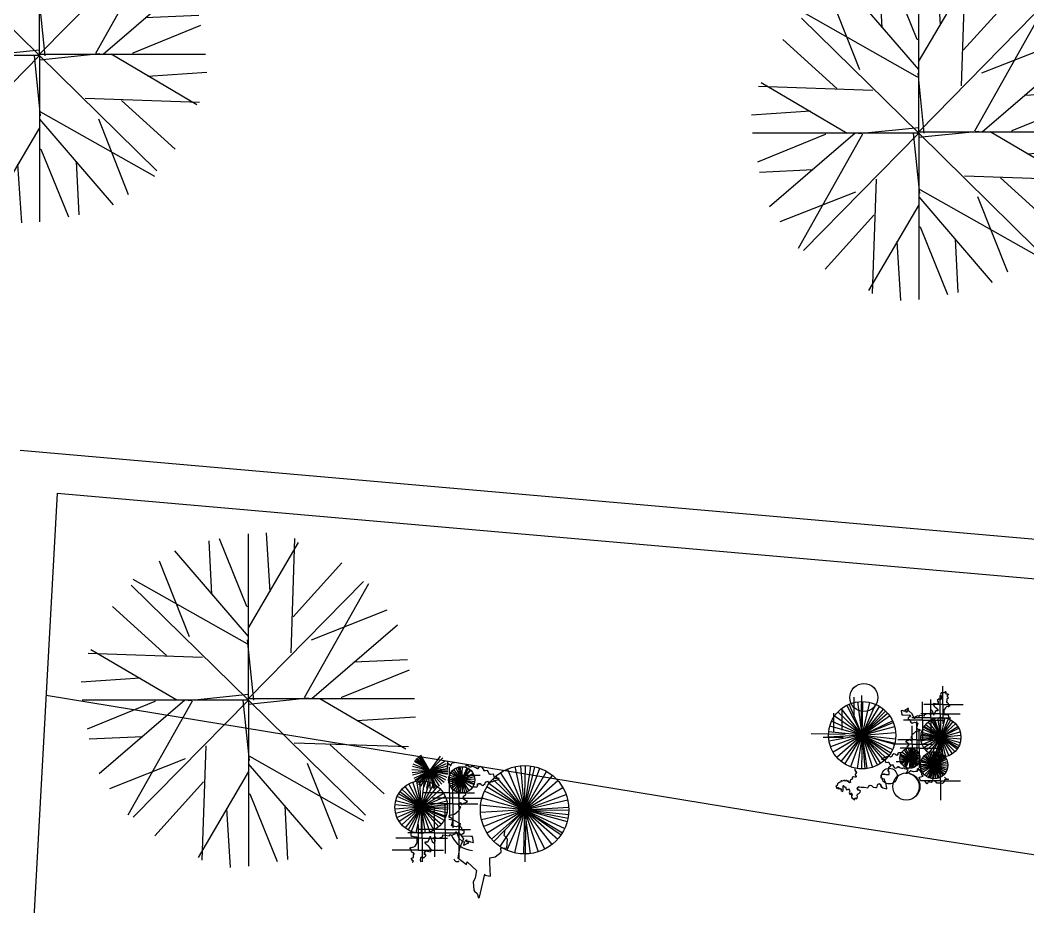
# Model space of a CAD drawing. Header units: millimetres. Extents: x 387 to 811, y 539 to 827.
# Drawn here: x 613.12 to 623.33, y 746.35 to 755.33 of the extents above; entities that cross this region are included whole.
import ezdxf

# ---------------------------------------------------------------- set-up
doc = ezdxf.new("R2010")
doc.units = ezdxf.units.MM
for name, color, linetype in [('cuvas de nível', 51, 'Continuous'), ('MOBILIARIO', 3, 'Continuous'), ('vegetação', 112, 'Continuous')]:
    doc.layers.add(name, color=color, linetype=linetype)

# ---------------------------------------------------------------- blocks, each defined once
blk = doc.blocks.new('T2', base_point=(179.76, 122.92))
for p, q in [((179.27, 156.4), (169.42, 180.59)), ((179.76, 122.92), (179.76, 182.32)), ((187.6, 161.67), (186.23, 182.74)), ((166.66, 160.66), (165.76, 179.9)), ((179.68, 148.48), (197.76, 179.21)), ((179.77, 145.68), (153.43, 176.25)), ((158.72, 145.53), (148.04, 172.54)), ((179.38, 143.01), (138.6, 166.06)), ((137.87, 164.08), (179.76, 122.92)), ((150.5, 138.92), (131.2, 156.4)), ((179.76, 156.27), (179.27, 156.4)), ((181.73, 122.9), (179.52, 144.47)), ((163.39, 138.18), (122.51, 139.57))]:
    blk.add_line(p, q)
blk = doc.blocks.new('AHUA1PL2')
for p, q in [((0, 0), (0, 1.683)), ((0.222, 1.098), (0.183, 1.695)), ((-0.371, 1.069), (-0.397, 1.614)), ((-0.014, 0.948), (-0.293, 1.634)), ((-0.002, 0.724), (0.51, 1.595)), ((0, 0.645), (-0.746, 1.511)), ((-0.596, 0.641), (-0.899, 1.406)), ((-1.187, 1.166), (0, 0)), ((-0.011, 0.569), (-1.166, 1.222)), ((-0.829, 0.453), (-1.376, 0.948)), ((0, 0.945), (-0.014, 0.948)), ((0.056, -0.001), (-0.007, 0.61)), ((-0.464, 0.432), (-1.622, 0.472))]:
    blk.add_line(p, q)
at = {"xscale": 0.02833333322, "yscale": 0.02833333322, "zscale": 0.02833333322}
for p, rotation in [((0, 0.015), 269.9999999999999), ((0, 0), 89.99999999999999), ((0, 0), 180)]:
    blk.add_blockref('T2', p, dxfattribs=dict(at, rotation=rotation))

msp = doc.modelspace()

# ---------------------------------------------------------------- linework, layer by layer
at = {"layer": 'cuvas de nível'}
msp.add_polyline3d([(613.381, 748.495, 82.966), (620.708, 747.293, 82.966), (628.768, 746.053, 82.966), (635.314, 744.954, 82.966)], dxfattribs=at)
at = {"layer": 'MOBILIARIO'}
for p, q in [((613.117, 750.977, 31.966), (635.064, 749.057, 31.966)), ((613.494, 750.542, 92.273), (612.934, 740.386, 86.377)), ((613.494, 750.542, 92.273), (635.064, 748.655, 32.657))]:
    msp.add_line(p, q, dxfattribs=at)
at = {"layer": 'vegetação'}
for p, q in [((622.469, 748.402, 31.966), (622.469, 748.587, 31.966)), ((621.651, 748.09, 31.966), (621.519, 748.404, 31.966)), ((621.567, 748.475, 31.966), (621.567, 748.277, 31.966)), ((621.651, 748.09, 31.966), (621.608, 748.428, 31.966)), ((621.646, 748.491, 31.966), (621.638, 748.158, 31.966)), ((621.651, 748.09, 31.966), (621.658, 748.431, 31.966)), ((621.651, 748.09, 31.966), (621.729, 748.422, 31.966)), ((621.651, 748.09, 31.966), (621.729, 748.422, 31.966)), ((621.651, 748.09, 31.966), (621.787, 748.402, 31.966)), ((622.263, 748.242, 31.966), (622.263, 748.427, 31.966)), ((622.346, 748.268, 31.966), (622.346, 748.453, 31.966)), ((622.44, 748.308, 31.966), (622.44, 748.493, 31.966)), ((621.36, 748.315, 31.966), (621.36, 748.117, 31.966)), ((621.651, 748.09, 31.966), (621.405, 748.326, 31.966)), ((621.651, 748.09, 31.966), (621.44, 748.358, 31.966)), ((621.444, 748.341, 31.966), (621.444, 748.143, 31.966)), ((621.651, 748.09, 31.966), (621.495, 748.393, 31.966)), ((621.651, 748.09, 31.966), (621.828, 748.381, 31.966)), ((621.651, 748.09, 31.966), (621.866, 748.354, 31.966)), ((621.651, 748.09, 31.966), (621.889, 748.334, 31.966)), ((621.651, 748.09, 31.966), (621.907, 748.315, 31.966)), ((622.44, 748.308, 31.966), (622.247, 748.308, 31.966)), ((622.469, 748.402, 31.966), (622.276, 748.402, 31.966)), ((622.44, 748.308, 31.966), (622.44, 748.11, 31.966)), ((622.44, 748.308, 31.966), (622.645, 748.308, 31.966)), ((622.469, 748.402, 31.966), (622.469, 748.204, 31.966)), ((622.469, 748.402, 31.966), (622.674, 748.402, 31.966)), ((621.651, 748.09, 31.966), (621.341, 748.233, 31.966)), ((621.651, 748.09, 31.966), (621.369, 748.282, 31.966)), ((621.651, 748.09, 31.966), (621.928, 748.288, 31.966)), ((621.651, 748.09, 31.966), (621.959, 748.235, 31.966)), ((621.651, 748.09, 31.966), (621.966, 748.22, 31.966)), ((622.263, 748.242, 31.966), (622.069, 748.242, 31.966)), ((622.346, 748.268, 31.966), (622.153, 748.268, 31.966)), ((622.205, 748.043, 31.966), (622.205, 748.228, 31.966)), ((622.263, 748.242, 31.966), (622.263, 748.044, 31.966)), ((622.263, 748.242, 31.966), (622.467, 748.242, 31.966)), ((622.449, 748.069, 31.966), (622.294, 748.2, 31.966)), ((622.449, 748.069, 31.966), (622.32, 748.226, 31.966)), ((622.346, 748.268, 31.966), (622.346, 748.07, 31.966)), ((622.346, 748.268, 31.966), (622.551, 748.268, 31.966)), ((622.449, 748.069, 31.966), (622.35, 748.247, 31.966)), ((622.449, 748.069, 31.966), (622.352, 748.248, 31.966)), ((622.449, 748.069, 31.966), (622.366, 748.255, 31.966)), ((622.449, 748.069, 31.966), (622.383, 748.261, 31.966)), ((622.449, 748.069, 31.966), (622.419, 748.27, 31.966)), ((622.449, 748.069, 31.966), (622.449, 748.272, 31.966)), ((622.449, 748.069, 31.966), (622.491, 748.268, 31.966)), ((622.449, 748.069, 31.966), (622.491, 748.268, 31.966)), ((622.449, 748.069, 31.966), (622.526, 748.257, 31.966)), ((622.449, 748.069, 31.966), (622.55, 748.245, 31.966)), ((622.449, 748.069, 31.966), (622.574, 748.229, 31.966)), ((622.449, 748.069, 31.966), (622.598, 748.207, 31.966)), ((621.134, 748.108, 31.966), (621.478, 748.1, 31.966)), ((621.651, 748.09, 31.966), (621.311, 748.125, 31.966)), ((621.651, 748.09, 31.966), (621.322, 748.181, 31.966)), ((621.651, 748.09, 31.966), (621.981, 748.178, 31.966)), ((621.651, 748.09, 31.966), (621.991, 748.117, 31.966)), ((621.651, 748.09, 31.966), (621.991, 748.117, 31.966)), ((622.158, 747.999, 31.966), (622.158, 748.184, 31.966)), ((622.23, 747.959, 31.966), (622.23, 748.144, 31.966)), ((622.449, 748.069, 31.966), (622.248, 748.102, 31.966)), ((622.449, 748.069, 31.966), (622.252, 748.119, 31.966)), ((622.449, 748.069, 31.966), (622.262, 748.151, 31.966)), ((622.449, 748.069, 31.966), (622.273, 748.171, 31.966)), ((622.449, 748.069, 31.966), (622.278, 748.18, 31.966)), ((622.449, 748.069, 31.966), (622.619, 748.18, 31.966)), ((622.449, 748.069, 31.966), (622.631, 748.16, 31.966)), ((622.449, 748.069, 31.966), (622.644, 748.126, 31.966)), ((621.255, 748.072, 31.966), (621.46, 748.072, 31.966)), ((621.651, 748.09, 31.966), (621.31, 748.069, 31.966)), ((621.651, 748.09, 31.966), (621.314, 748.031, 31.966)), ((621.651, 748.09, 31.966), (621.33, 747.972, 31.966)), ((621.651, 748.09, 31.966), (621.356, 747.917, 31.966)), ((621.651, 748.09, 31.966), (621.395, 747.864, 31.966)), ((621.651, 748.09, 31.966), (621.435, 747.825, 31.966)), ((621.651, 748.09, 31.966), (621.473, 747.798, 31.966)), ((621.651, 748.09, 31.966), (621.533, 747.769, 31.966)), ((621.651, 748.09, 31.966), (621.602, 747.752, 31.966)), ((621.651, 748.09, 31.966), (621.643, 747.748, 31.966)), ((621.651, 748.09, 31.966), (621.897, 747.853, 31.966)), ((621.651, 748.09, 31.966), (621.873, 747.831, 31.966)), ((621.651, 748.09, 31.966), (621.925, 747.887, 31.966)), ((621.651, 748.09, 31.966), (621.98, 747.999, 31.966)), ((621.651, 748.09, 31.966), (621.983, 748.011, 31.966)), ((621.651, 748.09, 31.966), (621.96, 747.946, 31.966)), ((621.651, 748.09, 31.966), (621.942, 747.912, 31.966)), ((621.651, 748.09, 31.966), (621.99, 748.054, 31.966)), ((621.651, 748.09, 31.966), (621.755, 747.764, 31.966)), ((621.651, 748.09, 31.966), (621.807, 747.786, 31.966)), ((621.651, 748.09, 31.966), (621.837, 747.803, 31.966)), ((621.651, 748.09, 31.966), (621.7, 747.752, 31.966)), ((621.651, 748.09, 31.966), (621.679, 747.749, 31.966)), ((622.158, 747.999, 31.966), (621.964, 747.999, 31.966)), ((622.205, 748.043, 31.966), (622.012, 748.043, 31.966)), ((622.158, 747.999, 31.966), (622.362, 747.999, 31.966)), ((622.158, 747.999, 31.966), (622.158, 747.801, 31.966)), ((622.205, 748.043, 31.966), (622.409, 748.043, 31.966)), ((622.205, 748.043, 31.966), (622.205, 747.845, 31.966)), ((622.449, 748.069, 31.966), (622.245, 748.066, 31.966)), ((622.449, 748.069, 31.966), (622.246, 748.086, 31.966)), ((622.449, 748.069, 31.966), (622.246, 748.048, 31.966)), ((622.449, 748.069, 31.966), (622.249, 748.03, 31.966)), ((622.449, 748.069, 31.966), (622.259, 747.995, 31.966)), ((622.449, 748.069, 31.966), (622.276, 747.962, 31.966)), ((622.449, 748.069, 31.966), (622.297, 747.933, 31.966)), ((622.449, 748.069, 31.966), (622.324, 747.908, 31.966)), ((622.449, 748.069, 31.966), (622.347, 747.893, 31.966)), ((622.449, 748.069, 31.966), (622.383, 747.877, 31.966)), ((622.449, 748.069, 31.966), (622.406, 747.87, 31.966)), ((622.449, 748.069, 31.966), (622.424, 747.867, 31.966)), ((622.449, 748.069, 31.966), (622.651, 748.09, 31.966)), ((622.449, 748.069, 31.966), (622.651, 748.09, 31.966)), ((622.449, 748.069, 31.966), (622.47, 747.867, 31.966)), ((622.449, 748.069, 31.966), (622.497, 747.871, 31.966)), ((622.449, 748.069, 31.966), (622.531, 747.883, 31.966)), ((622.449, 748.069, 31.966), (622.615, 747.952, 31.966)), ((622.449, 748.069, 31.966), (622.591, 747.924, 31.966)), ((622.449, 748.069, 31.966), (622.563, 747.901, 31.966)), ((622.449, 748.069, 31.966), (622.625, 747.967, 31.966)), ((622.449, 748.069, 31.966), (622.635, 747.987, 31.966)), ((622.449, 748.069, 31.966), (622.651, 748.053, 31.966)), ((622.449, 748.069, 31.966), (622.645, 748.017, 31.966)), ((622.449, 748.069, 31.966), (622.449, 747.866, 31.966)), ((622.23, 747.959, 31.966), (622.037, 747.959, 31.966)), ((622.135, 747.858, 31.966), (622.041, 747.895, 31.966)), ((622.135, 747.858, 31.966), (622.054, 747.919, 31.966)), ((622.135, 747.858, 31.966), (622.08, 747.943, 31.966)), ((622.135, 747.858, 31.966), (622.08, 747.943, 31.966)), ((622.135, 747.858, 31.966), (622.096, 747.952, 31.966)), ((622.135, 747.858, 31.966), (622.123, 747.959, 31.966)), ((622.135, 747.858, 31.966), (622.14, 747.96, 31.966)), ((622.135, 747.858, 31.966), (622.156, 747.958, 31.966)), ((622.135, 747.858, 31.966), (622.168, 747.955, 31.966)), ((622.135, 747.858, 31.966), (622.184, 747.947, 31.966)), ((622.135, 747.858, 31.966), (622.2, 747.937, 31.966)), ((622.135, 747.858, 31.966), (622.2, 747.937, 31.966)), ((622.135, 747.858, 31.966), (622.213, 747.924, 31.966)), ((622.135, 747.858, 31.966), (622.223, 747.91, 31.966)), ((622.135, 747.858, 31.966), (622.231, 747.893, 31.966)), ((622.23, 747.959, 31.966), (622.435, 747.959, 31.966)), ((622.23, 747.959, 31.966), (622.23, 747.761, 31.966)), ((622.381, 747.787, 31.966), (622.291, 747.894, 31.966)), ((622.381, 747.787, 31.966), (622.31, 747.907, 31.966)), ((622.381, 747.787, 31.966), (622.331, 747.917, 31.966)), ((622.381, 747.787, 31.966), (622.353, 747.924, 31.966)), ((622.381, 747.787, 31.966), (622.376, 747.926, 31.966)), ((622.381, 747.787, 31.966), (622.389, 747.926, 31.966)), ((622.381, 747.787, 31.966), (622.407, 747.924, 31.966)), ((622.381, 747.787, 31.966), (622.431, 747.917, 31.966)), ((622.381, 747.787, 31.966), (622.454, 747.906, 31.966)), ((622.381, 747.787, 31.966), (622.469, 747.895, 31.966)), ((617.27, 747.731, 31.966), (617.1, 747.798, 31.966)), ((617.27, 747.731, 31.966), (617.113, 747.825, 31.966)), ((617.27, 747.731, 31.966), (617.119, 747.834, 31.966)), ((617.27, 747.731, 31.966), (617.128, 747.847, 31.966)), ((617.27, 747.731, 31.966), (617.139, 747.859, 31.966)), ((617.27, 747.731, 31.966), (617.152, 747.871, 31.966)), ((617.27, 747.731, 31.966), (617.164, 747.88, 31.966)), ((617.27, 747.731, 31.966), (617.177, 747.889, 31.966)), ((617.27, 747.731, 31.966), (617.379, 747.879, 31.966)), ((617.27, 747.731, 31.966), (617.4, 747.861, 31.966)), ((617.27, 747.731, 31.966), (617.424, 747.831, 31.966)), ((617.27, 747.731, 31.966), (617.424, 747.831, 31.966)), ((617.27, 747.731, 31.966), (617.439, 747.802, 31.966)), ((621.995, 747.825, 31.966), (622.199, 747.825, 31.966)), ((622.135, 747.858, 31.966), (622.034, 747.854, 31.966)), ((622.135, 747.858, 31.966), (622.035, 747.871, 31.966)), ((622.135, 747.858, 31.966), (622.036, 747.837, 31.966)), ((622.135, 747.858, 31.966), (622.038, 747.886, 31.966)), ((622.135, 747.858, 31.966), (622.041, 747.821, 31.966)), ((622.135, 747.858, 31.966), (622.048, 747.806, 31.966)), ((622.135, 747.858, 31.966), (622.053, 747.799, 31.966)), ((622.135, 747.858, 31.966), (622.065, 747.785, 31.966)), ((622.135, 747.858, 31.966), (622.079, 747.774, 31.966)), ((622.135, 747.858, 31.966), (622.095, 747.765, 31.966)), ((622.135, 747.858, 31.966), (622.131, 747.757, 31.966)), ((622.135, 747.858, 31.966), (622.236, 747.875, 31.966)), ((622.135, 747.858, 31.966), (622.237, 747.862, 31.966)), ((622.135, 747.858, 31.966), (622.222, 747.805, 31.966)), ((622.135, 747.858, 31.966), (622.235, 747.839, 31.966)), ((622.135, 747.858, 31.966), (622.237, 747.853, 31.966)), ((622.135, 747.858, 31.966), (622.23, 747.822, 31.966)), ((622.135, 747.858, 31.966), (622.18, 747.767, 31.966)), ((622.135, 747.858, 31.966), (622.148, 747.757, 31.966)), ((622.135, 747.858, 31.966), (622.164, 747.761, 31.966)), ((622.135, 747.858, 31.966), (622.148, 747.757, 31.966)), ((622.135, 747.858, 31.966), (622.198, 747.778, 31.966)), ((622.135, 747.858, 31.966), (622.211, 747.791, 31.966)), ((622.381, 747.787, 31.966), (622.242, 747.795, 31.966)), ((622.381, 747.787, 31.966), (622.245, 747.816, 31.966)), ((622.381, 747.787, 31.966), (622.249, 747.831, 31.966)), ((622.381, 747.787, 31.966), (622.252, 747.838, 31.966)), ((622.381, 747.787, 31.966), (622.262, 747.859, 31.966)), ((622.381, 747.787, 31.966), (622.275, 747.877, 31.966)), ((622.381, 747.787, 31.966), (622.48, 747.886, 31.966)), ((622.381, 747.787, 31.966), (622.491, 747.873, 31.966)), ((622.381, 747.787, 31.966), (622.498, 747.863, 31.966)), ((622.381, 747.787, 31.966), (622.507, 747.848, 31.966)), ((622.381, 747.787, 31.966), (622.516, 747.823, 31.966)), ((622.381, 747.787, 31.966), (622.52, 747.804, 31.966)), ((622.444, 747.629, 31.966), (622.444, 747.814, 31.966)), ((617.27, 747.731, 31.966), (617.088, 747.739, 31.966)), ((617.27, 747.731, 31.966), (617.089, 747.708, 31.966)), ((617.27, 747.731, 31.966), (617.093, 747.774, 31.966)), ((617.27, 747.731, 31.966), (617.094, 747.684, 31.966)), ((617.27, 747.731, 31.966), (617.106, 747.651, 31.966)), ((617.27, 747.731, 31.966), (617.117, 747.632, 31.966)), ((617.27, 747.731, 31.966), (617.127, 747.619, 31.966)), ((617.27, 747.731, 31.966), (617.141, 747.602, 31.966)), ((617.27, 747.731, 31.966), (617.155, 747.589, 31.966)), ((617.27, 747.731, 31.966), (617.175, 747.575, 31.966)), ((617.27, 747.731, 31.966), (617.205, 747.561, 31.966)), ((617.27, 747.731, 31.966), (617.236, 747.552, 31.966)), ((617.27, 747.731, 31.966), (617.269, 747.549, 31.966)), ((617.27, 747.731, 31.966), (617.447, 747.779, 31.966)), ((617.27, 747.731, 31.966), (617.452, 747.754, 31.966)), ((617.27, 747.731, 31.966), (617.453, 747.738, 31.966)), ((617.27, 747.731, 31.966), (617.39, 747.593, 31.966)), ((617.27, 747.731, 31.966), (617.363, 747.574, 31.966)), ((617.27, 747.731, 31.966), (617.441, 747.666, 31.966)), ((617.27, 747.731, 31.966), (617.428, 747.638, 31.966)), ((617.27, 747.731, 31.966), (617.413, 747.616, 31.966)), ((617.27, 747.731, 31.966), (617.413, 747.616, 31.966)), ((617.27, 747.731, 31.966), (617.452, 747.705, 31.966)), ((617.27, 747.731, 31.966), (617.453, 747.724, 31.966)), ((617.27, 747.731, 31.966), (617.449, 747.694, 31.966)), ((617.27, 747.731, 31.966), (617.302, 747.551, 31.966)), ((617.27, 747.731, 31.966), (617.318, 747.555, 31.966)), ((617.27, 747.731, 31.966), (617.333, 747.56, 31.966)), ((617.469, 747.505, 31.966), (617.469, 747.766, 31.966)), ((617.593, 747.638, 31.966), (617.479, 747.708, 31.966)), ((617.593, 747.638, 31.966), (617.494, 747.727, 31.966)), ((617.593, 747.638, 31.966), (617.511, 747.743, 31.966)), ((617.593, 747.638, 31.966), (617.535, 747.758, 31.966)), ((617.593, 747.638, 31.966), (617.555, 747.766, 31.966)), ((617.564, 747.774, 31.966), (617.564, 746.848, 31.966)), ((617.564, 747.453, 31.966), (617.564, 747.713, 31.966)), ((617.593, 747.638, 31.966), (617.577, 747.771, 31.966)), ((617.593, 747.638, 31.966), (617.599, 747.772, 31.966)), ((617.593, 747.638, 31.966), (617.647, 747.761, 31.966)), ((617.593, 747.638, 31.966), (617.662, 747.753, 31.966)), ((617.593, 747.638, 31.966), (617.68, 747.74, 31.966)), ((617.593, 747.638, 31.966), (617.686, 747.734, 31.966)), ((617.593, 747.638, 31.966), (617.708, 747.707, 31.966)), ((617.593, 747.638, 31.966), (617.714, 747.695, 31.966)), ((618.23, 747.335, 31.966), (617.986, 747.711, 31.966)), ((618.23, 747.335, 31.966), (618.057, 747.748, 31.966)), ((618.23, 747.335, 31.966), (618.133, 747.772, 31.966)), ((618.23, 747.335, 31.966), (618.193, 747.781, 31.966)), ((618.23, 747.335, 31.966), (618.239, 747.783, 31.966)), ((618.23, 747.335, 31.966), (618.293, 747.778, 31.966)), ((618.23, 747.335, 31.966), (618.333, 747.771, 31.966)), ((618.23, 747.335, 31.966), (618.384, 747.755, 31.966)), ((618.23, 747.335, 31.966), (618.452, 747.724, 31.966)), ((622.381, 747.787, 31.966), (622.242, 747.782, 31.966)), ((622.381, 747.787, 31.966), (622.243, 747.77, 31.966)), ((622.381, 747.787, 31.966), (622.247, 747.751, 31.966)), ((622.381, 747.787, 31.966), (622.253, 747.734, 31.966)), ((622.381, 747.787, 31.966), (622.264, 747.711, 31.966)), ((622.381, 747.787, 31.966), (622.264, 747.711, 31.966)), ((622.381, 747.787, 31.966), (622.283, 747.689, 31.966)), ((622.381, 747.787, 31.966), (622.299, 747.675, 31.966)), ((622.381, 747.787, 31.966), (622.32, 747.662, 31.966)), ((622.381, 747.787, 31.966), (622.331, 747.657, 31.966)), ((622.381, 747.787, 31.966), (622.342, 747.654, 31.966)), ((622.381, 747.787, 31.966), (622.364, 747.649, 31.966)), ((622.381, 747.787, 31.966), (622.374, 747.648, 31.966)), ((622.381, 747.787, 31.966), (622.488, 747.697, 31.966)), ((622.381, 747.787, 31.966), (622.501, 747.716, 31.966)), ((622.381, 747.787, 31.966), (622.511, 747.737, 31.966)), ((622.381, 747.787, 31.966), (622.521, 747.78, 31.966)), ((622.381, 747.787, 31.966), (622.517, 747.755, 31.966)), ((622.381, 747.787, 31.966), (622.471, 747.681, 31.966)), ((622.381, 747.787, 31.966), (622.432, 747.657, 31.966)), ((622.381, 747.787, 31.966), (622.417, 747.653, 31.966)), ((622.381, 747.787, 31.966), (622.393, 747.648, 31.966)), ((622.381, 747.787, 31.966), (622.417, 747.653, 31.966)), ((622.381, 747.787, 31.966), (622.453, 747.668, 31.966)), ((617.182, 747.362, 31.966), (617.055, 747.597, 31.966)), ((617.182, 747.362, 31.966), (617.096, 747.614, 31.966)), ((617.182, 747.362, 31.966), (617.138, 747.625, 31.966)), ((617.182, 747.362, 31.966), (617.167, 747.628, 31.966)), ((617.182, 747.362, 31.966), (617.214, 747.627, 31.966)), ((617.182, 747.362, 31.966), (617.269, 747.614, 31.966)), ((617.182, 747.362, 31.966), (617.309, 747.597, 31.966)), ((617.593, 747.638, 31.966), (617.46, 747.646, 31.966)), ((617.593, 747.638, 31.966), (617.46, 747.633, 31.966)), ((617.593, 747.638, 31.966), (617.462, 747.663, 31.966)), ((617.593, 747.638, 31.966), (617.462, 747.616, 31.966)), ((617.593, 747.638, 31.966), (617.468, 747.593, 31.966)), ((617.593, 747.638, 31.966), (617.469, 747.686, 31.966)), ((617.593, 747.638, 31.966), (617.478, 747.571, 31.966)), ((617.593, 747.638, 31.966), (617.492, 747.551, 31.966)), ((617.502, 747.396, 31.966), (617.502, 747.656, 31.966)), ((617.593, 747.638, 31.966), (617.509, 747.535, 31.966)), ((617.593, 747.638, 31.966), (617.509, 747.535, 31.966)), ((617.778, 747.682, 31.966), (617.51, 747.682, 31.966)), ((617.593, 747.638, 31.966), (617.529, 747.521, 31.966)), ((617.593, 747.638, 31.966), (617.551, 747.512, 31.966)), ((617.593, 747.638, 31.966), (617.574, 747.506, 31.966)), ((617.593, 747.638, 31.966), (617.722, 747.673, 31.966)), ((617.593, 747.638, 31.966), (617.722, 747.673, 31.966)), ((617.593, 747.638, 31.966), (617.726, 747.649, 31.966)), ((617.593, 747.638, 31.966), (617.726, 747.622, 31.966)), ((617.593, 747.638, 31.966), (617.718, 747.59, 31.966)), ((617.593, 747.638, 31.966), (617.722, 747.602, 31.966)), ((617.593, 747.638, 31.966), (617.598, 747.505, 31.966)), ((617.593, 747.638, 31.966), (617.622, 747.508, 31.966)), ((617.593, 747.638, 31.966), (617.701, 747.559, 31.966)), ((617.593, 747.638, 31.966), (617.666, 747.526, 31.966)), ((617.593, 747.638, 31.966), (617.645, 747.515, 31.966)), ((617.593, 747.638, 31.966), (617.666, 747.526, 31.966)), ((618.23, 747.335, 31.966), (617.869, 747.601, 31.966)), ((618.23, 747.335, 31.966), (617.907, 747.645, 31.966)), ((618.23, 747.335, 31.966), (617.937, 747.674, 31.966)), ((618.23, 747.335, 31.966), (618.512, 747.683, 31.966)), ((618.23, 747.335, 31.966), (618.513, 747.682, 31.966)), ((618.23, 747.335, 31.966), (618.566, 747.631, 31.966)), ((622.444, 747.629, 31.966), (622.251, 747.629, 31.966)), ((622.444, 747.629, 31.966), (622.648, 747.629, 31.966)), ((622.444, 747.629, 31.966), (622.444, 747.431, 31.966)), ((617.182, 747.362, 31.966), (616.951, 747.495, 31.966)), ((617.182, 747.362, 31.966), (616.964, 747.516, 31.966)), ((617.182, 747.362, 31.966), (616.986, 747.543, 31.966)), ((617.182, 747.362, 31.966), (617.018, 747.572, 31.966)), ((617.182, 747.362, 31.966), (617.346, 747.572, 31.966)), ((617.182, 747.362, 31.966), (617.379, 747.543, 31.966)), ((617.182, 747.362, 31.966), (617.409, 747.502, 31.966)), ((617.469, 747.505, 31.966), (617.201, 747.505, 31.966)), ((617.469, 747.505, 31.966), (617.469, 747.263, 31.966)), ((617.469, 747.505, 31.966), (617.723, 747.505, 31.966)), ((618.23, 747.335, 31.966), (617.823, 747.524, 31.966)), ((618.23, 747.335, 31.966), (617.847, 747.568, 31.966)), ((618.23, 747.335, 31.966), (618.616, 747.562, 31.966)), ((618.23, 747.335, 31.966), (618.651, 747.489, 31.966)), ((617.182, 747.362, 31.966), (616.916, 747.384, 31.966)), ((617.182, 747.362, 31.966), (616.923, 747.427, 31.966)), ((617.182, 747.362, 31.966), (616.938, 747.469, 31.966)), ((617.182, 747.362, 31.966), (617.427, 747.469, 31.966)), ((617.182, 747.362, 31.966), (617.441, 747.427, 31.966)), ((617.182, 747.362, 31.966), (617.448, 747.389, 31.966)), ((617.502, 747.396, 31.966), (617.234, 747.396, 31.966)), ((617.564, 747.453, 31.966), (617.296, 747.453, 31.966)), ((617.426, 747.134, 31.966), (617.426, 747.394, 31.966)), ((617.502, 747.396, 31.966), (617.756, 747.396, 31.966)), ((617.502, 747.396, 31.966), (617.502, 747.153, 31.966)), ((617.564, 747.453, 31.966), (617.818, 747.453, 31.966)), ((617.564, 747.453, 31.966), (617.564, 747.21, 31.966)), ((618.23, 747.335, 31.966), (617.784, 747.381, 31.966)), ((618.23, 747.335, 31.966), (617.798, 747.454, 31.966)), ((618.23, 747.335, 31.966), (618.667, 747.435, 31.966)), ((617.182, 747.362, 31.966), (616.916, 747.34, 31.966)), ((617.182, 747.362, 31.966), (616.923, 747.296, 31.966)), ((617.182, 747.362, 31.966), (616.938, 747.255, 31.966)), ((617.182, 747.362, 31.966), (616.959, 747.216, 31.966)), ((617.182, 747.362, 31.966), (616.986, 747.181, 31.966)), ((617.182, 747.362, 31.966), (617.018, 747.151, 31.966)), ((617.182, 747.362, 31.966), (617.049, 747.131, 31.966)), ((617.182, 747.362, 31.966), (617.081, 747.115, 31.966)), ((617.182, 747.362, 31.966), (617.126, 747.101, 31.966)), ((617.182, 747.362, 31.966), (617.126, 747.101, 31.966)), ((617.182, 747.362, 31.966), (617.449, 747.366, 31.966)), ((617.182, 747.362, 31.966), (617.443, 747.306, 31.966)), ((617.182, 747.362, 31.966), (617.448, 747.34, 31.966)), ((617.182, 747.362, 31.966), (617.269, 747.109, 31.966)), ((617.182, 747.362, 31.966), (617.309, 747.127, 31.966)), ((617.182, 747.362, 31.966), (617.386, 747.189, 31.966)), ((617.182, 747.362, 31.966), (617.361, 747.163, 31.966)), ((617.182, 747.362, 31.966), (617.427, 747.255, 31.966)), ((617.182, 747.362, 31.966), (617.413, 747.228, 31.966)), ((617.182, 747.362, 31.966), (617.413, 747.228, 31.966)), ((617.182, 747.362, 31.966), (617.433, 747.271, 31.966)), ((617.182, 747.362, 31.966), (617.182, 747.095, 31.966)), ((617.182, 747.362, 31.966), (617.222, 747.098, 31.966)), ((617.193, 747.048, 31.966), (617.193, 747.308, 31.966)), ((617.317, 747.101, 31.966), (617.317, 747.361, 31.966)), ((618.23, 747.335, 31.966), (617.782, 747.307, 31.966)), ((618.23, 747.335, 31.966), (617.793, 747.234, 31.966)), ((618.23, 747.335, 31.966), (617.815, 747.164, 31.966)), ((618.23, 747.335, 31.966), (617.849, 747.098, 31.966)), ((618.23, 747.335, 31.966), (617.893, 747.038, 31.966)), ((618.23, 747.335, 31.966), (617.917, 747.013, 31.966)), ((618.23, 747.335, 31.966), (617.98, 746.963, 31.966)), ((618.23, 747.335, 31.966), (618.05, 746.924, 31.966)), ((618.23, 747.335, 31.966), (618.127, 746.898, 31.966)), ((618.23, 747.335, 31.966), (618.127, 746.898, 31.966)), ((618.23, 747.335, 31.966), (618.22, 746.887, 31.966)), ((618.23, 747.335, 31.966), (618.677, 747.362, 31.966)), ((618.23, 747.335, 31.966), (618.434, 746.936, 31.966)), ((618.23, 747.335, 31.966), (618.6, 747.081, 31.966)), ((618.23, 747.335, 31.966), (618.613, 747.102, 31.966)), ((618.23, 747.335, 31.966), (618.565, 747.037, 31.966)), ((618.23, 747.335, 31.966), (618.613, 747.102, 31.966)), ((618.23, 747.335, 31.966), (618.506, 746.982, 31.966)), ((618.23, 747.335, 31.966), (618.636, 747.146, 31.966)), ((618.23, 747.335, 31.966), (618.662, 747.215, 31.966)), ((618.23, 747.335, 31.966), (618.366, 746.908, 31.966)), ((618.23, 747.335, 31.966), (618.676, 747.288, 31.966)), ((618.23, 747.335, 31.966), (618.67, 747.251, 31.966)), ((618.23, 747.335, 31.966), (618.678, 747.331, 31.966)), ((618.23, 747.335, 31.966), (618.286, 746.89, 31.966)), ((617.155, 746.924, 31.966), (617.155, 747.185, 31.966)), ((618.237, 746.808, 31.966), (618.246, 747.245, 31.966)), ((617.317, 747.101, 31.966), (617.048, 747.101, 31.966)), ((617.426, 747.134, 31.966), (617.158, 747.134, 31.966)), ((617.317, 747.101, 31.966), (617.317, 746.858, 31.966)), ((617.317, 747.101, 31.966), (617.571, 747.101, 31.966)), ((617.426, 747.134, 31.966), (617.426, 746.891, 31.966)), ((617.426, 747.134, 31.966), (617.68, 747.134, 31.966)), ((617.193, 747.048, 31.966), (616.925, 747.048, 31.966)), ((617.193, 747.048, 31.966), (617.447, 747.048, 31.966)), ((617.193, 747.048, 31.966), (617.193, 746.806, 31.966)), ((617.155, 746.924, 31.966), (616.887, 746.924, 31.966)), ((617.155, 746.924, 31.966), (617.409, 746.924, 31.966))]:
    msp.add_line(p, q, dxfattribs=at)
at = {"layer": 'vegetação', "elevation": 31.966}
for points in [[(622.524, 748.507), (622.502, 748.507), (622.502, 748.507), (622.502, 748.522), (622.502, 748.525), (622.498, 748.529), (622.491, 748.529), (622.487, 748.518), (622.484, 748.518), (622.469, 748.518), (622.458, 748.518), (622.451, 748.518), (622.444, 748.504), (622.451, 748.485), (622.455, 748.478), (622.451, 748.456), (622.44, 748.449), (622.43, 748.46), (622.411, 748.442), (622.422, 748.435), (622.422, 748.413), (622.411, 748.406), (622.379, 748.413), (622.368, 748.402), (622.375, 748.395), (622.382, 748.384), (622.39, 748.373), (622.401, 748.366), (622.419, 748.348), (622.419, 748.337), (622.397, 748.337), (622.382, 748.308), (622.379, 748.293), (622.364, 748.333), (622.35, 748.348), (622.339, 748.326), (622.35, 748.315), (622.35, 748.3), (622.324, 748.308), (622.31, 748.308), (622.281, 748.297), (622.281, 748.282), (622.266, 748.286), (622.234, 748.29), (622.227, 748.282), (622.216, 748.286), (622.187, 748.275), (622.18, 748.257), (622.158, 748.308), (622.129, 748.333), (622.114, 748.337), (622.122, 748.362), (622.082, 748.344), (622.111, 748.326), (622.045, 748.34), (622.053, 748.297), (622.132, 748.293), (622.143, 748.282), (622.118, 748.268), (622.118, 748.25), (622.125, 748.246), (622.136, 748.246), (622.136, 748.232), (622.143, 748.224), (622.158, 748.213), (622.18, 748.221), (622.216, 748.213), (622.212, 748.203), (622.201, 748.163), (622.208, 748.159), (622.219, 748.152), (622.234, 748.148), (622.234, 748.134), (622.216, 748.13), (622.19, 748.123), (622.158, 748.094), (622.143, 748.068), (622.158, 748.061), (622.161, 748.047), (622.151, 748.036), (622.132, 748.043), (622.093, 748.028), (622.114, 748.014), (622.122, 748.007), (622.122, 747.992), (622.122, 747.992), (622.122, 747.985), (622.103, 747.974), (622.107, 747.963)], [(622.531, 748.507), (622.509, 748.485), (622.516, 748.482), (622.524, 748.467), (622.524, 748.464), (622.509, 748.456), (622.509, 748.438), (622.506, 748.427), (622.52, 748.417), (622.524, 748.413), (622.524, 748.402), (622.535, 748.391), (622.535, 748.384), (622.506, 748.377), (622.495, 748.369), (622.48, 748.344), (622.48, 748.3), (622.495, 748.3), (622.516, 748.297), (622.524, 748.297), (622.527, 748.282), (622.527, 748.279), (622.527, 748.271), (622.527, 748.264)], [(622.045, 747.912), (622.02, 747.912), (622.013, 747.909), (622.013, 747.894), (622.013, 747.891), (621.995, 747.887), (621.987, 747.898), (621.973, 747.901), (621.955, 747.887), (621.955, 747.883), (621.951, 747.876), (621.937, 747.869), (621.937, 747.869), (621.926, 747.883), (621.908, 747.872), (621.897, 747.872), (621.872, 747.862), (621.85, 747.854), (621.846, 747.847), (621.868, 747.847), (621.879, 747.847), (621.882, 747.84), (621.89, 747.814), (621.911, 747.818), (621.919, 747.818), (621.922, 747.818), (621.933, 747.793), (621.937, 747.785), (621.951, 747.789), (621.951, 747.789), (621.966, 747.789), (621.966, 747.778), (621.98, 747.76), (621.991, 747.756), (622.006, 747.764), (622.009, 747.771), (622.06, 747.753), (622.064, 747.76), (622.074, 747.76), (622.082, 747.753), (622.103, 747.745), (622.103, 747.756)], [(617.45, 747.829), (617.445, 747.748), (617.459, 747.805), (617.474, 747.791), (617.474, 747.777), (617.483, 747.782), (617.497, 747.81), (617.497, 747.81), (617.516, 747.815), (617.521, 747.815)], [(617.712, 747.567), (617.745, 747.567), (617.754, 747.572), (617.754, 747.591), (617.754, 747.596), (617.778, 747.601), (617.788, 747.586), (617.807, 747.582), (617.83, 747.601), (617.83, 747.605), (617.835, 747.615), (617.854, 747.624), (617.854, 747.624), (617.868, 747.605), (617.892, 747.62), (617.907, 747.62), (617.94, 747.634), (617.968, 747.643), (617.973, 747.653), (617.945, 747.653), (617.93, 747.653), (617.926, 747.663), (617.916, 747.696), (617.887, 747.691), (617.878, 747.691), (617.873, 747.691), (617.859, 747.724), (617.854, 747.734), (617.835, 747.729), (617.835, 747.729), (617.816, 747.729), (617.816, 747.743), (617.797, 747.767), (617.783, 747.772), (617.764, 747.763), (617.759, 747.753), (617.692, 747.777), (617.688, 747.767), (617.673, 747.767), (617.664, 747.777), (617.635, 747.786), (617.635, 747.772)], [(617.735, 747.763), (617.735, 747.759), (617.737, 747.759), (617.741, 747.759), (617.742, 747.759), (617.743, 747.758), (617.745, 747.757), (617.746, 747.756), (617.75, 747.754), (617.751, 747.754), (617.758, 747.753), (617.761, 747.757), (617.761, 747.758), (617.766, 747.763)], [(621.579, 747.749), (621.578, 747.747), (621.578, 747.745), (621.578, 747.742), (621.578, 747.739), (621.578, 747.737), (621.58, 747.736), (621.582, 747.732), (621.584, 747.729), (621.586, 747.726), (621.589, 747.723), (621.591, 747.718), (621.594, 747.714), (621.594, 747.711), (621.588, 747.704), (621.588, 747.703), (621.585, 747.702), (621.582, 747.697), (621.58, 747.692), (621.58, 747.688), (621.584, 747.683), (621.589, 747.673), (621.589, 747.67), (621.585, 747.665), (621.576, 747.664), (621.564, 747.668), (621.561, 747.668), (621.549, 747.665), (621.549, 747.66), (621.55, 747.655), (621.552, 747.652), (621.549, 747.646), (621.542, 747.642), (621.532, 747.637), (621.53, 747.63), (621.531, 747.625), (621.534, 747.619), (621.534, 747.611), (621.516, 747.614), (621.508, 747.628), (621.508, 747.628), (621.507, 747.628), (621.506, 747.622), (621.504, 747.622), (621.504, 747.622), (621.501, 747.622), (621.498, 747.624), (621.498, 747.625), (621.496, 747.631), (621.495, 747.632), (621.493, 747.632), (621.49, 747.632), (621.487, 747.63), (621.486, 747.628), (621.479, 747.626), (621.464, 747.635), (621.464, 747.635), (621.466, 747.632), (621.453, 747.624), (621.451, 747.625), (621.446, 747.628), (621.436, 747.629), (621.437, 747.628), (621.437, 747.623), (621.434, 747.619), (621.427, 747.616), (621.425, 747.617), (621.424, 747.613), (621.411, 747.605), (621.398, 747.599), (621.403, 747.594), (621.399, 747.587), (621.398, 747.582), (621.395, 747.577), (621.392, 747.576), (621.389, 747.575), (621.383, 747.575), (621.385, 747.571), (621.387, 747.57), (621.389, 747.566), (621.392, 747.563), (621.391, 747.558), (621.391, 747.553), (621.397, 747.551), (621.401, 747.554), (621.404, 747.557), (621.407, 747.56), (621.41, 747.559), (621.407, 747.556), (621.416, 747.546), (621.417, 747.546), (621.422, 747.55), (621.427, 747.55), (621.441, 747.544), (621.435, 747.53), (621.454, 747.52), (621.458, 747.536), (621.457, 747.559), (621.457, 747.576), (621.461, 747.58), (621.464, 747.578), (621.467, 747.568), (621.471, 747.566), (621.481, 747.566), (621.483, 747.566), (621.487, 747.557), (621.487, 747.553), (621.489, 747.544), (621.496, 747.536), (621.501, 747.54), (621.511, 747.545), (621.513, 747.548), (621.523, 747.53), (621.526, 747.523), (621.522, 747.517), (621.518, 747.511), (621.53, 747.487), (621.531, 747.496), (621.537, 747.497), (621.542, 747.491), (621.546, 747.485), (621.543, 747.479), (621.544, 747.463), (621.55, 747.454), (621.577, 747.434), (621.574, 747.448), (621.583, 747.456), (621.59, 747.445), (621.601, 747.451), (621.603, 747.466), (621.601, 747.484), (621.604, 747.492), (621.616, 747.499), (621.631, 747.512), (621.634, 747.528), (621.619, 747.533), (621.612, 747.535), (621.601, 747.551), (621.608, 747.563), (621.62, 747.568), (621.642, 747.565), (621.672, 747.565), (621.708, 747.556), (621.713, 747.563), (621.715, 747.566), (621.719, 747.578), (621.732, 747.583), (621.746, 747.58), (621.751, 747.575), (621.763, 747.564), (621.787, 747.559), (621.798, 747.562), (621.804, 747.566), (621.806, 747.58), (621.806, 747.589), (621.815, 747.596), (621.834, 747.593), (621.84, 747.584), (621.851, 747.565), (621.862, 747.556), (621.9, 747.546), (621.902, 747.554), (621.89, 747.608), (621.881, 747.624), (621.876, 747.644), (621.862, 747.649), (621.848, 747.653), (621.845, 747.662), (621.845, 747.683), (621.854, 747.695), (621.881, 747.696), (621.892, 747.691), (621.924, 747.692), (621.925, 747.706), (621.924, 747.72), (621.912, 747.735), (621.92, 747.742), (621.923, 747.766), (621.94, 747.779)], [(621.58, 747.737), (621.578, 747.733), (621.582, 747.727), (621.585, 747.723), (621.591, 747.715), (621.592, 747.711)], [(622.028, 747.764), (622.028, 747.767), (622.026, 747.766), (622.023, 747.766), (622.022, 747.766), (622.021, 747.767), (622.02, 747.768), (622.019, 747.769), (622.016, 747.77), (622.015, 747.77), (622.01, 747.771), (622.008, 747.768), (622.008, 747.767), (622.004, 747.763)], [(622.487, 747.666), (622.498, 747.651), (622.527, 747.644), (622.52, 747.64), (622.484, 747.637), (622.484, 747.622), (622.466, 747.6), (622.451, 747.604), (622.448, 747.604), (622.404, 747.604), (622.404, 747.615), (622.393, 747.618), (622.364, 747.637), (622.357, 747.615), (622.35, 747.611), (622.335, 747.615), (622.332, 747.622), (622.317, 747.615), (622.314, 747.6), (622.31, 747.597), (622.288, 747.622), (622.288, 747.629), (622.241, 747.629), (622.23, 747.666), (622.27, 747.677), (622.256, 747.691), (622.252, 747.735), (622.208, 747.749), (622.208, 747.724), (622.172, 747.72), (622.151, 747.727), (622.143, 747.731), (622.129, 747.716), (622.096, 747.698), (622.118, 747.742), (622.107, 747.749)], [(622.245, 747.713), (622.248, 747.774), (622.237, 747.731), (622.227, 747.742), (622.227, 747.753), (622.219, 747.749), (622.208, 747.727), (622.208, 747.727), (622.194, 747.724), (622.19, 747.724)], [(617.183, 746.805), (617.179, 746.815), (617.174, 746.824), (617.179, 746.853), (617.193, 746.862), (617.207, 746.848), (617.231, 746.872), (617.217, 746.882), (617.217, 746.91), (617.231, 746.92), (617.274, 746.91), (617.288, 746.924), (617.279, 746.934), (617.269, 746.948), (617.26, 746.962), (617.245, 746.972), (617.222, 746.996), (617.222, 747.01), (617.25, 747.01), (617.269, 747.048), (617.274, 747.067), (617.293, 747.015), (617.312, 746.996), (617.326, 747.024), (617.312, 747.039), (617.312, 747.058), (617.345, 747.048), (617.364, 747.048), (617.402, 747.063), (617.402, 747.082), (617.421, 747.077), (617.464, 747.072), (617.474, 747.082), (617.488, 747.077), (617.526, 747.091), (617.536, 747.115), (617.564, 747.048), (617.602, 747.015), (617.621, 747.01), (617.612, 746.977), (617.664, 747.001), (617.626, 747.024), (617.712, 747.005), (617.702, 747.063), (617.597, 747.067), (617.583, 747.082), (617.616, 747.101), (617.616, 747.124), (617.607, 747.129), (617.593, 747.129), (617.593, 747.148), (617.583, 747.158), (617.564, 747.172), (617.536, 747.163), (617.488, 747.172), (617.493, 747.186), (617.507, 747.239), (617.497, 747.243), (617.483, 747.253), (617.464, 747.258), (617.464, 747.277), (617.488, 747.282), (617.521, 747.291), (617.564, 747.329), (617.583, 747.363), (617.564, 747.372), (617.559, 747.391), (617.574, 747.405), (617.597, 747.396), (617.65, 747.415), (617.621, 747.434), (617.612, 747.443), (617.612, 747.463), (617.612, 747.463), (617.612, 747.472), (617.635, 747.486), (617.631, 747.501)], [(621.622, 747.566), (621.606, 747.559)], [(617.463, 747.239), (617.513, 747.23), (617.578, 747.197), (617.568, 747.148), (617.561, 747.109), (617.609, 747.039), (617.571, 746.945), (617.553, 746.847), (617.642, 746.779), (617.647, 746.809), (617.742, 746.72), (617.728, 746.641), (617.71, 746.604), (617.715, 746.522), (617.723, 746.51), (617.749, 746.485), (617.761, 746.442), (617.773, 746.45), (617.827, 746.683), (617.825, 746.674), (617.884, 746.663), (617.879, 746.796), (617.878, 746.847), (617.931, 746.857), (617.991, 746.907), (617.988, 746.948), (618.049, 746.947), (618.056, 747.037), (618.022, 747.073), (618.033, 747.132)], [(617.092, 746.805), (617.103, 746.815), (617.093, 746.82), (617.084, 746.839), (617.084, 746.843), (617.103, 746.853), (617.103, 746.877), (617.107, 746.891), (617.088, 746.905), (617.084, 746.91), (617.084, 746.924), (617.069, 746.939), (617.069, 746.948), (617.107, 746.958), (617.122, 746.967), (617.141, 747.001), (617.141, 747.058), (617.122, 747.058), (617.093, 747.063), (617.084, 747.063), (617.079, 747.082), (617.079, 747.086), (617.079, 747.096), (617.079, 747.105)]]:
    msp.add_lwpolyline(points, dxfattribs=at)
at = {"layer": 'vegetação'}
for centre, radius in [((621.668, 748.472, 31.966), 0.142), ((621.651, 748.09, 31.966), 0.341), ((622.449, 748.069, 31.966), 0.203), ((622.135, 747.858, 31.966), 0.102), ((622.381, 747.787, 31.966), 0.139), ((617.593, 747.638, 31.966), 0.133), ((618.23, 747.335, 31.966), 0.448), ((621.927, 747.676, 31.966), 0.0799), ((622.099, 747.57, 31.966), 0.138), ((617.182, 747.362, 31.966), 0.267)]:
    msp.add_circle(centre, radius, dxfattribs=at)
for centre, radius, start, end in [((622.409, 748.421, 31.966), 0.0149, 239.0874, 30.9821), ((622.431, 748.471, 31.966), 0.0234, 326.9917, 33.0083), ((622.513, 748.43, 31.966), 0.00903, 115.5153, 287.1789), ((622.061, 748.306, 31.966), 0.0104, 172.1428, 294.0509), ((622.072, 748.324, 31.966), 0.0117, 19.5623, 123.5259), ((622.097, 748.33, 31.966), 0.00531, 247.2483, 88.5908), ((622.114, 748.356, 31.966), 0.00579, 10.177, 154.616), ((622.123, 748.341, 31.966), 0.00752, 129.13, 255.8986), ((622.343, 748.31, 31.966), 0.00851, 223.5466, 43.0514), ((622.405, 748.347, 31.966), 0.0107, 280.309, 58.7331), ((622.527, 748.388, 31.966), 0.00708, 239.7533, 42.9947), ((622.131, 748.241, 31.966), 0.0052, 325.8772, 135.4756), ((622.133, 748.284, 31.966), 0.00661, 276.4086, 83.5914), ((622.18, 748.267, 31.966), 0.00531, 198.2346, 13.6927), ((622.204, 748.208, 31.966), 0.0083, 317.8314, 92.8072), ((622.225, 748.288, 31.966), 0.00618, 237.2283, 352.375), ((622.225, 748.142, 31.966), 0.00899, 335.5027, 74.8456), ((622.101, 748.025, 31.966), 0.00725, 82.3863, 235.1594), ((622.11, 747.991, 31.966), 0.0123, 276.6816, 18.4392), ((622.148, 748.05, 31.966), 0.0135, 167.8659, 299.0097), ((622.147, 748.052, 31.966), 0.015, 299.0097, 39.1083), ((622.005, 747.896, 31.966), 0.00792, 249.3864, 32.4939), ((622.001, 747.884, 31.966), 0.00542, 69.3864, 172.6024), ((621.874, 747.641, 31.966), 0.0543, 75.3073, 118.504), ((622.099, 747.569, 31.966), 0.133, 296.699, 72.5794), ((617.764, 747.588, 31.966), 0.0104, 69.3864, 212.4939), ((617.77, 747.604, 31.966), 0.00712, 249.3864, 352.6024), ((621.522, 747.622, 31.966), 0.0104, 188.5335, 11.4664), ((621.822, 747.581, 31.966), 0.0172, 356.5695, 163.1968), ((621.426, 747.537, 31.966), 0.0126, 6.7741, 128.4985), ((621.537, 747.486, 31.966), 0.0151, 316.0696, 150.2349), ((621.62, 747.55, 31.966), 0.0163, 97.6779, 266.5677), ((621.857, 747.579, 31.966), 0.0179, 176.5695, 298.5301), ((617.578, 747.384, 31.966), 0.0197, 119.0097, 219.1083), ((617.577, 747.386, 31.966), 0.0177, 347.8659, 119.0097), ((617.627, 747.464, 31.966), 0.0161, 96.6816, 198.4392), ((617.639, 747.42, 31.966), 0.00951, 262.3863, 55.1594), ((617.476, 747.265, 31.966), 0.0118, 155.5027, 254.8456), ((617.503, 747.18, 31.966), 0.0109, 137.8314, 272.8072), ((617.475, 747.074, 31.966), 0.00811, 57.2283, 172.375), ((617.72, 747.172, 31.966), 0.25, 200.1038, 265.4803), ((617.534, 747.101, 31.966), 0.00697, 18.2346, 193.6927), ((617.596, 747.079, 31.966), 0.00867, 96.4086, 263.5914), ((617.599, 747.135, 31.966), 0.00683, 145.8772, 315.4756), ((617.239, 746.997, 31.966), 0.0141, 100.309, 238.7331), ((617.321, 747.045, 31.966), 0.0112, 43.5466, 223.0514), ((617.61, 747.004, 31.966), 0.00988, 309.13, 75.8986), ((617.621, 746.985, 31.966), 0.0076, 190.177, 334.616), ((617.644, 747.019, 31.966), 0.00698, 67.2483, 268.5908), ((617.677, 747.027, 31.966), 0.0154, 199.5623, 303.5259), ((617.691, 747.051, 31.966), 0.0137, 352.1428, 114.0509), ((617.08, 746.942, 31.966), 0.00929, 59.7533, 222.9947), ((617.098, 746.888, 31.966), 0.0119, 295.5153, 107.1789), ((617.234, 746.9, 31.966), 0.0195, 59.0874, 210.9821), ((617.547, 746.842, 31.966), 0.0328, 184.5481, 308.6451)]:
    msp.add_arc(centre, radius, start, end, dxfattribs=at)

# ---------------------------------------------------------------- block references
for p in [(613.314, 754.975, 54), (622.224, 754.189, 54), (615.43, 748.446, 83.966)]:
    msp.add_blockref('AHUA1PL2', p, dxfattribs=at)

doc.saveas('drawing.dxf')
